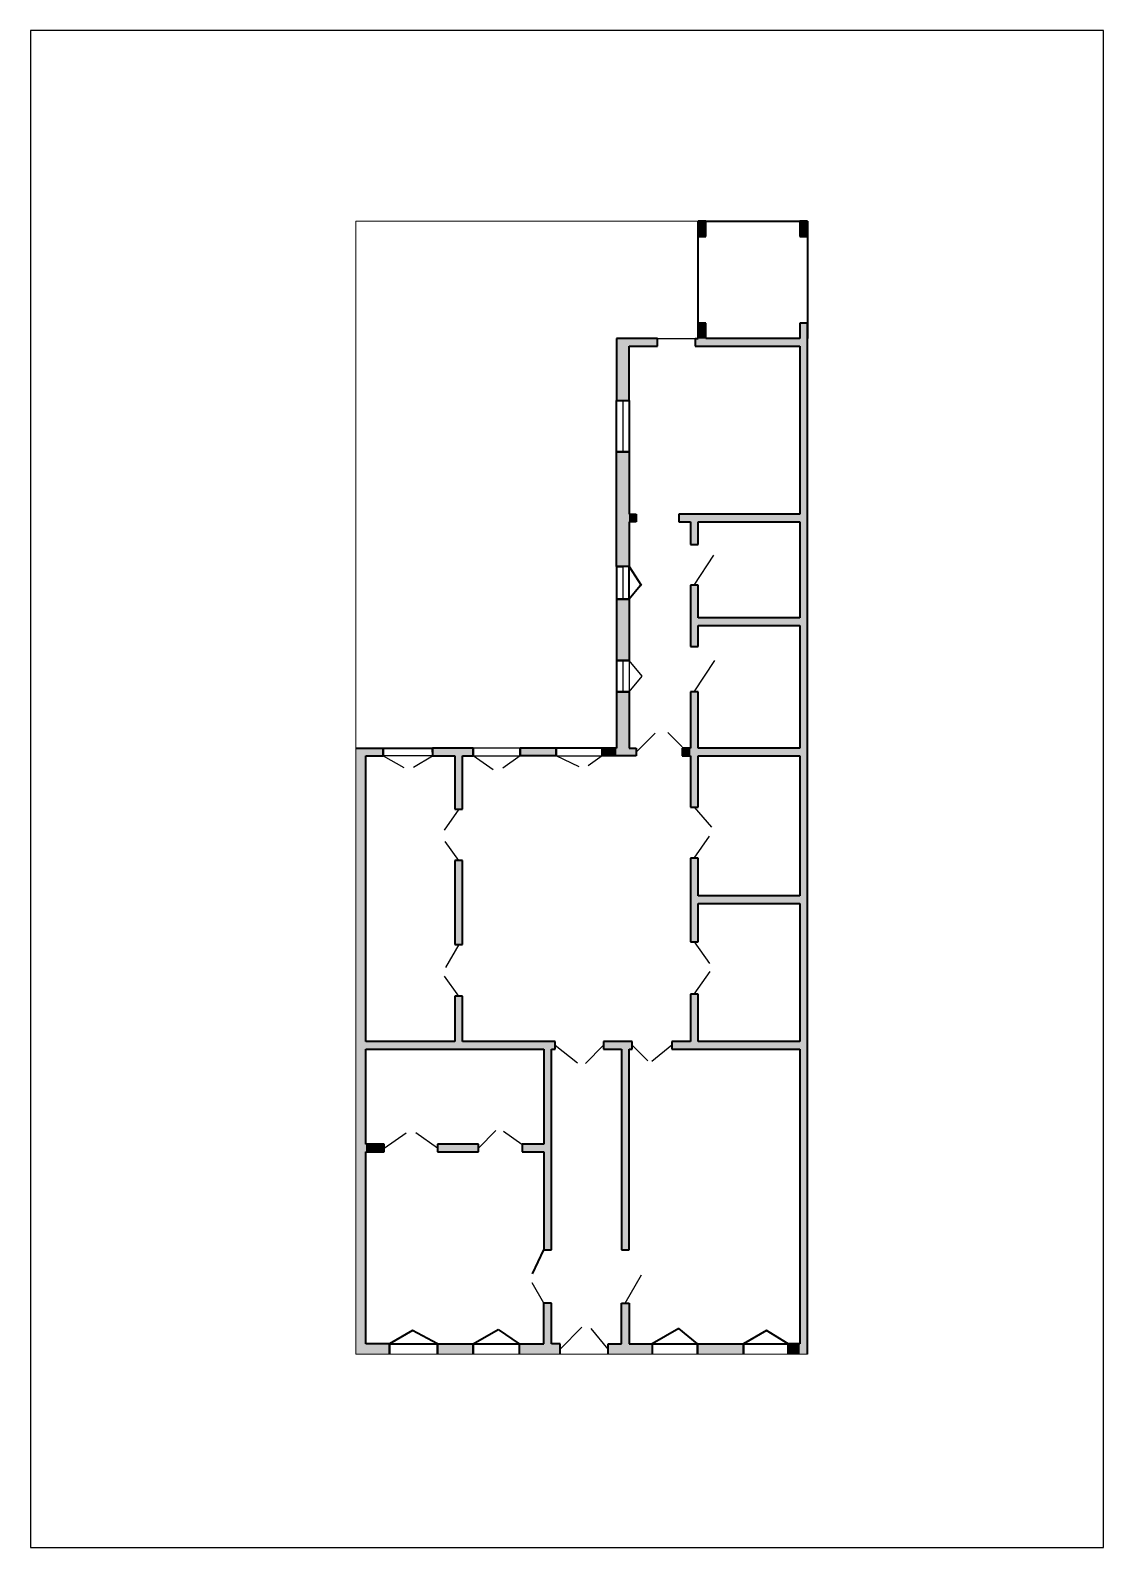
# Paper-space layout 'Layout1' of a CAD drawing. Header units: millimetres. Extents: x 64 to 274, y 59 to 356.
# The model-space entities are those that its viewports show. They can reach past a viewport. Long polylines and large blocks are cut down to what shows.
import ezdxf

# ---------------------------------------------------------------- set-up
doc = ezdxf.new("R2010")
doc.units = ezdxf.units.MM
for name, color, linetype, lineweight in [('A-ALV-___-___-EXI', 250, 'Continuous', 35), ('A-JAN-___-___-EXI', 250, 'Continuous', 25), ('A-PIS-___-___-EXI', 250, 'Continuous', 25), ('A-POR-___-___-EXI', 250, 'Continuous', 25)]:
    doc.layers.add(name, color=color, linetype=linetype, lineweight=lineweight)

# ---------------------------------------------------------------- blocks, each defined once
blk = doc.blocks.new('SVG - A4-22899151-Não nomeada')
at = {"layer": 'A-POR-___-___-EXI'}
for p, q in [((64.29, 356.5), (64.29, 59.5)), ((274.29, 356.5), (64.29, 356.5)), ((274.29, 59.5), (274.29, 356.5)), ((64.29, 59.5), (274.29, 59.5))]:
    blk.add_line(p, q, dxfattribs=at)

msp = doc.modelspace()

# ---------------------------------------------------------------- hatches: boundary and pattern name
at = {"layer": 'A-ALV-___-___-EXI'}
for points in [[(-6724, 36659), (-6724, 36959), (-6874, 36959), (-6874, 36659)], [(-4734, 36659), (-4734, 36959), (-4884, 36959), (-4884, 36659)], [(-6724, 34659), (-6724, 34959), (-6874, 34959), (-6874, 34659)], [(-4734, 14779), (-4734, 34959), (-4884, 34959), (-4884, 14779)], [(-7669, 34509), (-7669, 34659), (-8474, 34659), (-8474, 34509), (-8224, 34509)], [(-8224, 33444), (-8224, 34509), (-8474, 34509), (-8474, 33444)], [(-4884, 34509), (-4884, 34659), (-6929, 34659), (-6929, 34509)], [(-8224, 30199), (-8224, 32439), (-8474, 32439), (-8474, 30199)], [(-8224, 31069), (-8084, 31069), (-8084, 31219), (-8224, 31219)], [(-4884, 31069), (-4884, 31219), (-7249, 31219), (-7249, 31069), (-6874, 31069)], [(-6874, 30624), (-6874, 31069), (-7024, 31069), (-7024, 30624)], [(-6874, 28629), (-6874, 29829), (-7024, 29829), (-7024, 28629)], [(-8224, 28359), (-8224, 29559), (-8474, 29559), (-8474, 28359)], [(-4884, 29039), (-4884, 29189), (-6874, 29189), (-6874, 29039)], [(-8224, 26639), (-8224, 27744), (-8474, 27744), (-8474, 26639)], [(-6874, 25489), (-6874, 27744), (-7024, 27744), (-7024, 25489)], [(-13034, 26489), (-13034, 26639), (-13574, 26639), (-13574, 26489), (-13374, 26489)], [(-13374, 14779), (-13374, 26489), (-13574, 26489), (-13574, 14779)], [(-11484, 26489), (-11274, 26489), (-11274, 26639), (-12074, 26639), (-12074, 26489), (-11634, 26489)], [(-11634, 25444), (-11484, 25444), (-11484, 26489), (-11634, 26489)], [(-9654, 26489), (-9654, 26639), (-10354, 26639), (-10354, 26489)], [(-8474, 26489), (-8474, 26639), (-8749, 26639), (-8749, 26489)], [(-8084, 26489), (-8084, 26639), (-8474, 26639), (-8474, 26489)], [(-7024, 26489), (-7024, 26639), (-7184, 26639), (-7184, 26489)], [(-4884, 26489), (-4884, 26639), (-6874, 26639), (-6874, 26489)], [(-11634, 22799), (-11484, 22799), (-11484, 24439), (-11634, 24439)], [(-7024, 22849), (-6874, 22849), (-6874, 24489), (-7024, 24489)], [(-4884, 23599), (-4884, 23749), (-6874, 23749), (-6874, 23599)], [(-11484, 20899), (-11484, 21784), (-11634, 21784), (-11634, 20899)], [(-7024, 20899), (-6874, 20899), (-6874, 21824), (-7024, 21824)], [(-9674, 20749), (-9674, 20899), (-13374, 20899), (-13374, 20749), (-9744, 20749)], [(-8224, 20749), (-8164, 20749), (-8164, 20899), (-8724, 20899), (-8724, 20749), (-8374, 20749)], [(-4884, 20749), (-4884, 20899), (-7389, 20899), (-7389, 20749)], [(-9894, 16824), (-9744, 16824), (-9744, 20749), (-9894, 20749), (-9894, 18739)], [(-8374, 16824), (-8224, 16824), (-8224, 20749), (-8374, 20749)], [(-13374, 18739), (-13014, 18739), (-13014, 18889), (-13374, 18889)], [(-11174, 18739), (-11174, 18889), (-11974, 18889), (-11974, 18739)], [(-9894, 18739), (-9894, 18889), (-10319, 18889), (-10319, 18739)], [(-9894, 14979), (-9744, 14979), (-9744, 15779), (-9894, 15779)], [(-8374, 14979), (-8224, 14979), (-8224, 15779), (-8374, 15779)], [(-12914, 14779), (-12914, 14979), (-13374, 14979), (-13374, 14779)], [(-11274, 14779), (-11274, 14979), (-11974, 14979), (-11974, 14779)], [(-9574, 14779), (-9574, 14979), (-10374, 14979), (-10374, 14779)], [(-8634, 14779), (-7774, 14779), (-7774, 14979), (-8634, 14979)], [(-5984, 14779), (-5984, 14979), (-6884, 14979), (-6884, 14779)], [(-4884, 14779), (-4884, 14979), (-5109, 14979), (-5109, 14779)]]:
    msp.add_hatch(color=11, dxfattribs=at).paths.add_polyline_path(points)

# ---------------------------------------------------------------- linework, layer by layer
at = {"layer": 'A-ALV-___-___-EXI', "color": 7, "lineweight": 35}
for p, q in [((-6724, 36959), (-6874, 36959)), ((-6874, 36959), (-6874, 36659)), ((-6724, 36659), (-6724, 36959)), ((-4734, 36959), (-4884, 36959)), ((-4884, 36959), (-4884, 36659)), ((-4734, 36659), (-4734, 36959)), ((-6874, 36659), (-6724, 36659)), ((-4884, 36659), (-4734, 36659)), ((-6724, 34959), (-6874, 34959)), ((-6874, 34959), (-6874, 34659)), ((-6724, 34659), (-6724, 34959)), ((-4734, 34959), (-4884, 34959)), ((-4884, 34959), (-4884, 34659)), ((-4734, 14779), (-4734, 34959)), ((-6929, 34659), (-6929, 34509)), ((-6929, 34509), (-4884, 34509)), ((-4884, 34659), (-6724, 34659)), ((-4884, 34509), (-4884, 31219)), ((-8474, 33444), (-8224, 33444)), ((-8474, 30199), (-8474, 32439)), ((-8474, 32439), (-8224, 32439)), ((-8224, 32439), (-8474, 32439)), ((-8224, 32439), (-8224, 31219)), ((-8224, 31219), (-8084, 31219)), ((-8084, 31219), (-8084, 31069)), ((-4884, 31219), (-7249, 31219)), ((-7249, 31219), (-7249, 31069)), ((-8084, 31069), (-8224, 31069)), ((-8224, 31069), (-8224, 30199)), ((-7249, 31069), (-7024, 31069)), ((-7024, 31069), (-7024, 30624)), ((-6874, 30624), (-6874, 31069)), ((-6874, 31069), (-4884, 31069)), ((-4884, 31069), (-4884, 29189)), ((-7024, 30624), (-6874, 30624)), ((-8224, 30199), (-8474, 30199)), ((-8224, 30199), (-8474, 30199)), ((-6874, 29829), (-7024, 29829)), ((-7024, 29829), (-7024, 28629)), ((-6874, 29189), (-6874, 29829)), ((-8474, 29559), (-8224, 29559)), ((-8224, 29559), (-8474, 29559)), ((-8474, 29559), (-8474, 28359)), ((-4884, 29189), (-6874, 29189)), ((-6874, 28629), (-6874, 29039)), ((-6874, 29039), (-4884, 29039)), ((-4884, 29039), (-4884, 26639)), ((-7024, 28629), (-6874, 28629)), ((-8474, 27744), (-8224, 27744)), ((-8224, 27744), (-8474, 27744)), ((-8474, 27744), (-8474, 26639)), ((-8224, 27744), (-8224, 26639)), ((-6874, 27744), (-7024, 27744)), ((-7024, 27744), (-7024, 26639)), ((-6874, 26639), (-6874, 27744)), ((-13574, 14779), (-13574, 26639)), ((-13574, 26639), (-13034, 26639)), ((-13374, 20899), (-13374, 26489)), ((-13374, 26489), (-13034, 26489)), ((-13034, 26639), (-13034, 26489)), ((-13034, 26489), (-13034, 26639)), ((-12074, 26639), (-12074, 26489)), ((-12074, 26489), (-11634, 26489)), ((-11634, 26489), (-11634, 25444)), ((-11484, 25444), (-11484, 26489)), ((-11484, 26489), (-11274, 26489)), ((-9654, 26639), (-10354, 26639)), ((-10354, 26639), (-10354, 26489)), ((-8749, 26489), (-8749, 26639)), ((-8474, 26639), (-8749, 26639)), ((-8749, 26639), (-8749, 26489)), ((-8084, 26489), (-8749, 26489)), ((-8224, 26639), (-8084, 26639)), ((-8084, 26639), (-8084, 26489)), ((-7024, 26639), (-7184, 26639)), ((-7184, 26639), (-7184, 26489)), ((-7184, 26489), (-7024, 26489)), ((-7024, 26489), (-7024, 25489)), ((-4884, 26639), (-6874, 26639)), ((-6874, 25489), (-6874, 26489)), ((-6874, 26489), (-4884, 26489)), ((-4884, 26489), (-4884, 23749)), ((-11634, 25444), (-11484, 25444)), ((-7024, 25489), (-6874, 25489)), ((-11484, 24439), (-11634, 24439)), ((-11634, 24439), (-11634, 22799)), ((-11484, 22799), (-11484, 24439)), ((-6874, 24489), (-7024, 24489)), ((-7024, 24489), (-7024, 22849)), ((-6874, 23749), (-6874, 24489)), ((-4884, 23749), (-6874, 23749)), ((-6874, 22849), (-6874, 23599)), ((-6874, 23599), (-4884, 23599)), ((-4884, 23599), (-4884, 20899)), ((-11634, 22799), (-11484, 22799)), ((-7024, 22849), (-6874, 22849)), ((-11484, 21784), (-11634, 21784)), ((-11634, 21784), (-11634, 20899)), ((-11484, 20899), (-11484, 21784)), ((-6874, 21824), (-7024, 21824)), ((-7024, 21824), (-7024, 20899)), ((-6874, 20899), (-6874, 21824)), ((-11634, 20899), (-13374, 20899)), ((-9674, 20899), (-11484, 20899)), ((-9674, 20749), (-9674, 20899)), ((-8164, 20899), (-8724, 20899)), ((-8724, 20899), (-8724, 20749)), ((-8164, 20749), (-8164, 20899)), ((-7024, 20899), (-7389, 20899)), ((-7389, 20899), (-7389, 20749)), ((-4884, 20899), (-6874, 20899)), ((-13374, 18889), (-13374, 20749)), ((-13374, 20749), (-9894, 20749)), ((-9894, 20749), (-9894, 18889)), ((-9744, 16824), (-9744, 20749)), ((-9744, 20749), (-9674, 20749)), ((-8724, 20749), (-8374, 20749)), ((-8374, 20749), (-8374, 16824)), ((-8224, 16824), (-8224, 20749)), ((-8224, 20749), (-8164, 20749)), ((-7389, 20749), (-4884, 20749)), ((-4884, 20749), (-4884, 14979)), ((-13014, 18889), (-13374, 18889)), ((-13374, 14979), (-13374, 18739)), ((-13374, 18739), (-13014, 18739)), ((-13014, 18739), (-13014, 18889)), ((-11974, 18889), (-11974, 18739)), ((-11174, 18889), (-11974, 18889)), ((-11974, 18739), (-11174, 18739)), ((-11174, 18739), (-11174, 18889)), ((-9894, 18889), (-10319, 18889)), ((-10319, 18889), (-10319, 18739)), ((-10319, 18739), (-9894, 18739)), ((-9894, 18739), (-9894, 16824)), ((-9894, 16824), (-9744, 16824)), ((-8374, 16824), (-8224, 16824)), ((-9744, 15779), (-9894, 15779)), ((-9744, 14979), (-9744, 15779)), ((-8374, 14979), (-8374, 15779)), ((-8374, 15779), (-8224, 15779)), ((-8224, 15779), (-8224, 14979)), ((-12914, 14979), (-13374, 14979)), ((-12914, 14979), (-12914, 14779)), ((-12914, 14779), (-12914, 14979)), ((-11974, 14779), (-11974, 14979)), ((-11974, 14979), (-11974, 14779)), ((-11974, 14979), (-11274, 14979)), ((-11274, 14979), (-11274, 14779)), ((-11274, 14779), (-11274, 14979)), ((-10374, 14979), (-10374, 14779)), ((-10374, 14979), (-10374, 14779)), ((-9574, 14979), (-9744, 14979)), ((-9574, 14779), (-9574, 14979)), ((-8634, 14779), (-8634, 14979)), ((-8634, 14979), (-8374, 14979)), ((-8224, 14979), (-7774, 14979)), ((-7774, 14979), (-7774, 14779)), ((-7774, 14979), (-7774, 14779)), ((-6884, 14779), (-6884, 14979)), ((-6884, 14979), (-6884, 14779)), ((-5984, 14779), (-5984, 14979)), ((-4884, 14979), (-5109, 14979)), ((-5109, 14979), (-5109, 14779)), ((-12914, 14779), (-13574, 14779)), ((-11274, 14779), (-11974, 14779)), ((-10374, 14779), (-9574, 14779)), ((-7774, 14779), (-8634, 14779)), ((-6884, 14779), (-5984, 14779)), ((-5109, 14779), (-4734, 14779))]:
    msp.add_line(p, q, dxfattribs=at)
at = {"layer": 'A-ALV-___-___-EXI'}
for p, q in [((-7669, 34659), (-8474, 34659)), ((-8474, 34659), (-8474, 33444)), ((-8224, 33444), (-8224, 34509)), ((-8224, 34509), (-7669, 34509)), ((-7669, 34509), (-7669, 34659)), ((-6929, 34659), (-6874, 34659)), ((-8474, 33444), (-8224, 33444)), ((-8474, 33444), (-8349, 33444)), ((-8349, 32439), (-8474, 32439)), ((-8474, 30199), (-8349, 30199)), ((-8349, 29559), (-8474, 29559)), ((-8224, 29559), (-8224, 28359)), ((-8224, 28359), (-8474, 28359)), ((-8474, 28359), (-8224, 28359)), ((-8474, 28359), (-8349, 28359)), ((-8349, 27744), (-8474, 27744)), ((-13034, 26639), (-13034, 26564)), ((-11274, 26639), (-12074, 26639)), ((-12074, 26639), (-12074, 26489)), ((-12074, 26564), (-12074, 26639)), ((-11274, 26639), (-11274, 26489)), ((-11274, 26489), (-11274, 26639)), ((-10354, 26489), (-10354, 26639)), ((-9654, 26489), (-10354, 26489)), ((-9654, 26489), (-9654, 26639)), ((-9654, 26639), (-9654, 26489)), ((-9894, 14979), (-9894, 15779)), ((-10374, 14979), (-9894, 14979)), ((-6884, 14979), (-5984, 14979)), ((-5984, 14979), (-5984, 14779)), ((-5109, 14779), (-5109, 14979))]:
    msp.add_line(p, q, dxfattribs=at)
at = {"layer": 'A-JAN-___-___-EXI'}
for p, q in [((-8474, 32439), (-8474, 33444)), ((-8349, 33444), (-8349, 32439)), ((-8474, 29559), (-8474, 30199)), ((-8349, 30199), (-8349, 29559)), ((-8474, 27744), (-8474, 28359)), ((-8349, 28359), (-8349, 27744)), ((-8224, 28359), (-8224, 27744)), ((-7967, 28051), (-8224, 28359)), ((-8224, 27744), (-7967, 28051)), ((-12074, 26639), (-13034, 26639)), ((-12074, 26489), (-13034, 26489)), ((-13034, 26489), (-12635, 26259)), ((-12443, 26268), (-12074, 26489)), ((-10354, 26639), (-11274, 26639)), ((-10881, 26214), (-11274, 26489)), ((-11274, 26489), (-10354, 26489)), ((-10354, 26489), (-10698, 26248)), ((-9201, 26278), (-9654, 26489)), ((-9654, 26489), (-8749, 26489)), ((-8749, 26489), (-9027, 26294)), ((-5984, 14779), (-5109, 14779))]:
    msp.add_line(p, q, dxfattribs=at)
at = {"layer": 'A-JAN-___-___-EXI', "color": 7, "lineweight": 35}
for p, q in [((-8474, 32439), (-8474, 33444)), ((-8224, 33444), (-8224, 32439)), ((-8474, 30199), (-8474, 29559)), ((-8224, 30199), (-7991, 29834)), ((-8224, 29559), (-8224, 30199)), ((-8005, 29820), (-8224, 29559)), ((-7991, 29834), (-8005, 29820)), ((-8474, 28359), (-8474, 27744)), ((-13034, 26639), (-12074, 26639)), ((-8749, 26639), (-9654, 26639)), ((-12463, 15239), (-12914, 14979)), ((-11974, 14979), (-12463, 15239)), ((-11274, 14979), (-10789, 15259)), ((-10789, 15259), (-10374, 14979)), ((-7254, 15279), (-7774, 14979)), ((-6884, 14979), (-7254, 15279)), ((-5533, 15239), (-5984, 14979)), ((-5109, 14979), (-5533, 15239)), ((-12914, 14979), (-11974, 14979)), ((-11274, 14979), (-10374, 14979)), ((-7774, 14979), (-6884, 14979)), ((-5984, 14979), (-5109, 14979)), ((-11974, 14779), (-12914, 14779)), ((-10374, 14779), (-11274, 14779)), ((-7774, 14779), (-6884, 14779))]:
    msp.add_line(p, q, dxfattribs=at)
at = {"layer": 'A-PIS-___-___-EXI', "color": 7, "lineweight": 35}
for p, q in [((-6874, 34659), (-6874, 36959)), ((-6874, 36959), (-4734, 36959)), ((-4734, 36959), (-4734, 34659))]:
    msp.add_line(p, q, dxfattribs=at)
at = {"layer": 'A-PIS-___-___-EXI'}
msp.add_line((-7669, 34659), (-6929, 34659), dxfattribs=at)
at = {"layer": 'A-POR-___-___-EXI'}
for p, q in [((-6949, 29829), (-6568, 30416)), ((-6949, 27744), (-6549, 28359)), ((-8084, 26564), (-7716, 26932)), ((-7184, 26664), (-7467, 26947)), ((-11559, 25444), (-11846, 25035)), ((-6949, 25489), (-6615, 25091)), ((-11559, 24439), (-11823, 24816)), ((-6949, 24489), (-6651, 24915)), ((-11559, 22799), (-11819, 22349)), ((-6949, 22849), (-6651, 22423)), ((-11559, 21784), (-11834, 22178)), ((-6949, 21824), (-6639, 22267)), ((-9674, 20824), (-9232, 20480)), ((-8724, 20824), (-9077, 20471)), ((-8164, 20824), (-7861, 20522)), ((-7389, 20824), (-7777, 20510)), ((-13014, 18814), (-12588, 19113)), ((-11974, 18814), (-12400, 19113)), ((-11174, 18814), (-10834, 19154)), ((-10682, 19142), (-10322, 18889)), ((-9894, 15779), (-10124, 16178)), ((-8299, 15779), (-7979, 16334)), ((-9574, 14879), (-9149, 15304)), ((-8634, 14879), (-8968, 15278))]:
    msp.add_line(p, q, dxfattribs=at)
at = {"layer": 'A-POR-___-___-EXI', "color": 7, "lineweight": 35}
msp.add_line((-10114, 16353), (-9894, 16824), dxfattribs=at)

psp = doc.layouts.get("Layout1")

# ---------------------------------------------------------------- block references
at = {"layer": 'A-JAN-___-___-EXI'}
psp.add_blockref('SVG - A4-22899151-Não nomeada', (0, 0), dxfattribs=at)

# ---------------------------------------------------------------- viewports
at = {"layer": 'A-ALV-___-___-EXI'}
psp.add_viewport(center=(172.15, 208.28), size=(88.4, 221.8), view_center_point=(-9153.76, 25869.34), view_height=22180, dxfattribs=at)

doc.saveas('drawing.dxf')
